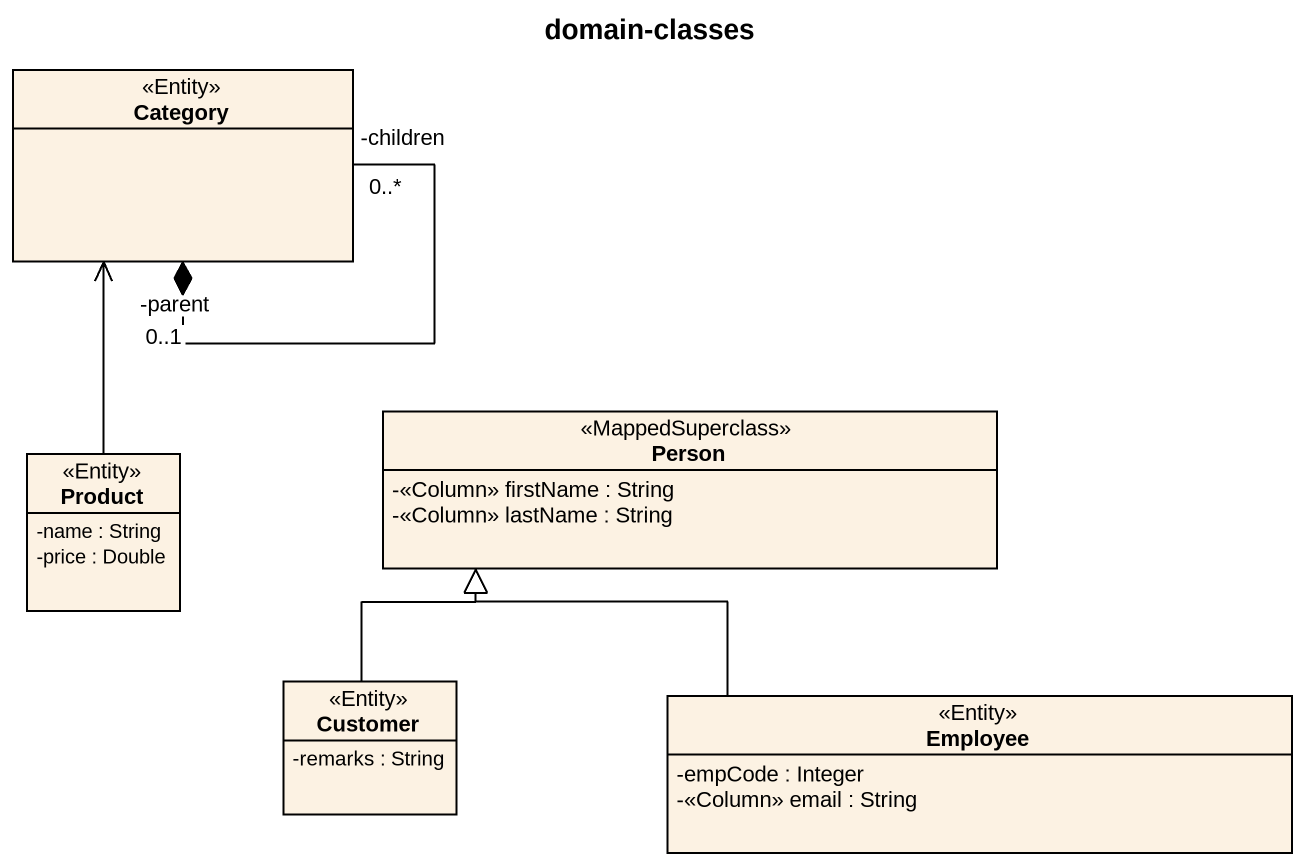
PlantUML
@startuml
title domain-classes
hide circle
hide empty members
skinparam classAttributeIconSize 0
class Category <<Entity>>
class "Person" as Person_ <<MappedSuperclass>> {
  -<<Column>> firstName : String
  -<<Column>> lastName : String
}
class Product <<Entity>> {
  -name : String
  -price : Double
}
class Customer <<Entity>> {
  -remarks : String
}
class Employee <<Entity>> {
  -empCode : Integer
  -<<Column>> email : String
}
Category "-parent\n0..1" *-- "-children\n0..*" Category
Product -up-> Category
Customer -up-|> Person_
Employee -up-|> Person_
@enduml
